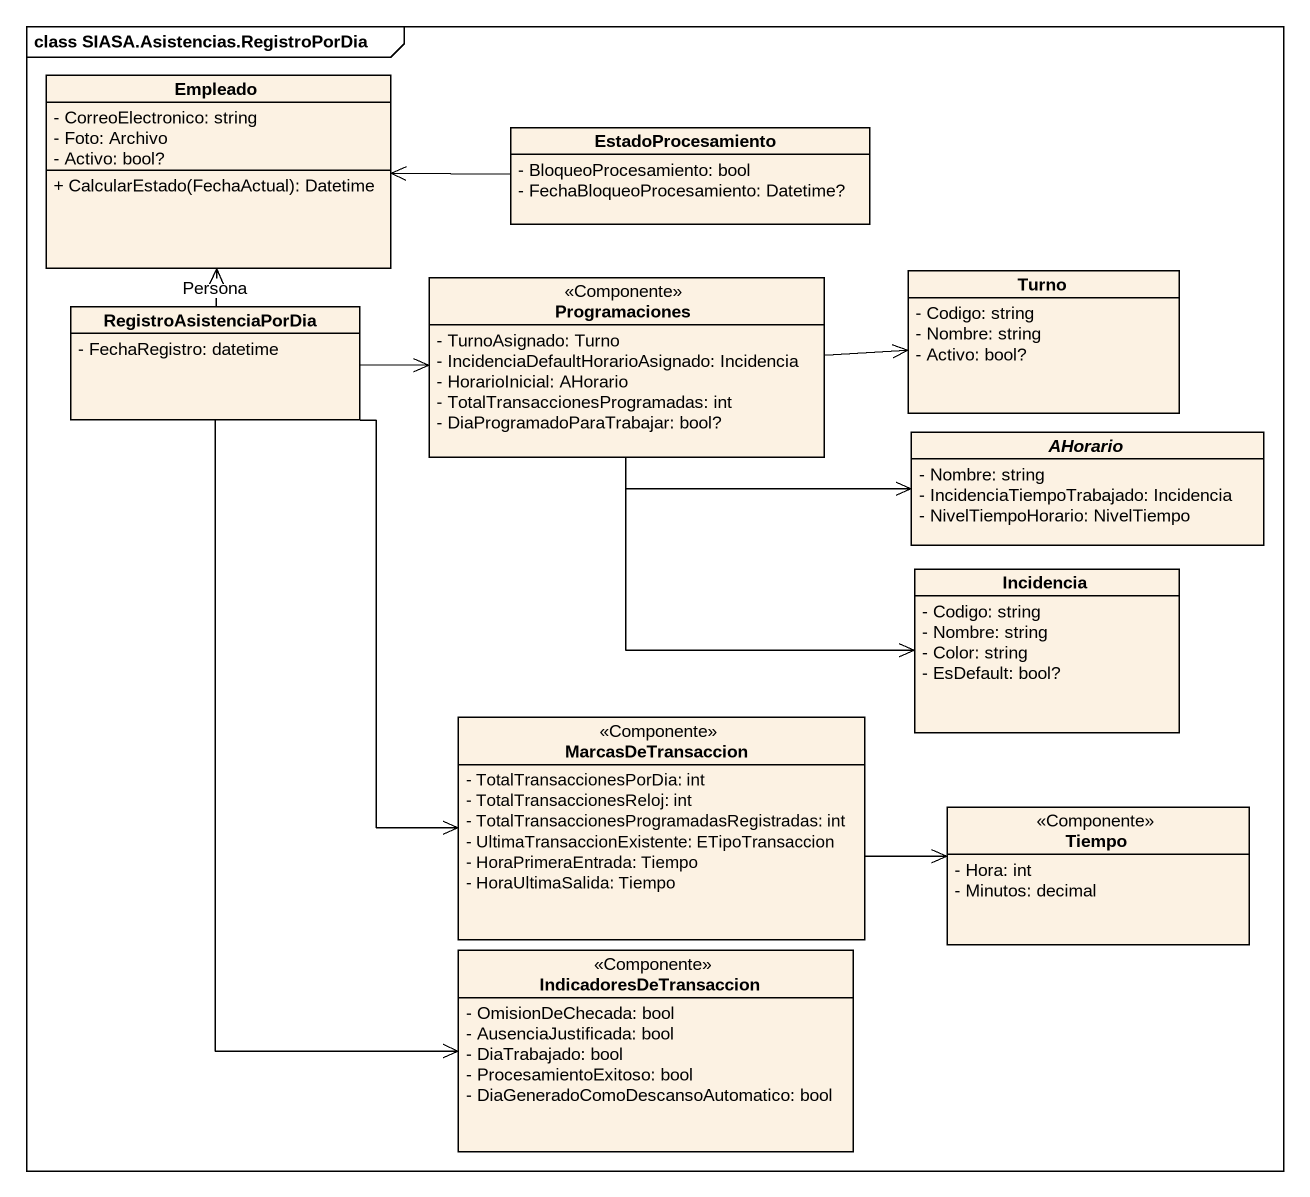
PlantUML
@startuml
mainframe class SIASA.Asistencias.RegistroPorDia
hide circle
hide empty members
skinparam classAttributeIconSize 0
class Empleado {
  - CorreoElectronico: string
  - Foto: Archivo
  - Activo: bool?
  + CalcularEstado(FechaActual): Datetime
}
class EstadoProcesamiento {
  - BloqueoProcesamiento: bool
  - FechaBloqueoProcesamiento: Datetime?
}
class RegistroAsistenciaPorDia {
  - FechaRegistro: datetime
}
class Programaciones <<Componente>> {
  - TurnoAsignado: Turno
  - IncidenciaDefaultHorarioAsignado: Incidencia
  - HorarioInicial: AHorario
  - TotalTransaccionesProgramadas: int
  - DiaProgramadoParaTrabajar: bool?
}
class Turno {
  - Codigo: string
  - Nombre: string
  - Activo: bool?
}
abstract class AHorario {
  - Nombre: string
  - IncidenciaTiempoTrabajado: Incidencia
  - NivelTiempoHorario: NivelTiempo
}
class Incidencia {
  - Codigo: string
  - Nombre: string
  - Color: string
  - EsDefault: bool?
}
class MarcasDeTransaccion <<Componente>> {
  - TotalTransaccionesPorDia: int
  - TotalTransaccionesReloj: int
  - TotalTransaccionesProgramadasRegistradas: int
  - UltimaTransaccionExistente: ETipoTransaccion
  - HoraPrimeraEntrada: Tiempo
  - HoraUltimaSalida: Tiempo
}
class Tiempo <<Componente>> {
  - Hora: int
  - Minutos: decimal
}
class IndicadoresDeTransaccion <<Componente>> {
  - OmisionDeChecada: bool
  - AusenciaJustificada: bool
  - DiaTrabajado: bool
  - ProcesamientoExitoso: bool
  - DiaGeneradoComoDescansoAutomatico: bool
}
EstadoProcesamiento -left-> Empleado
RegistroAsistenciaPorDia -up-> Empleado : Persona
RegistroAsistenciaPorDia -right-> Programaciones
RegistroAsistenciaPorDia --> MarcasDeTransaccion
RegistroAsistenciaPorDia --> IndicadoresDeTransaccion
Programaciones -right-> Turno
Programaciones -right-> AHorario
Programaciones --> Incidencia
MarcasDeTransaccion -right-> Tiempo
@enduml
